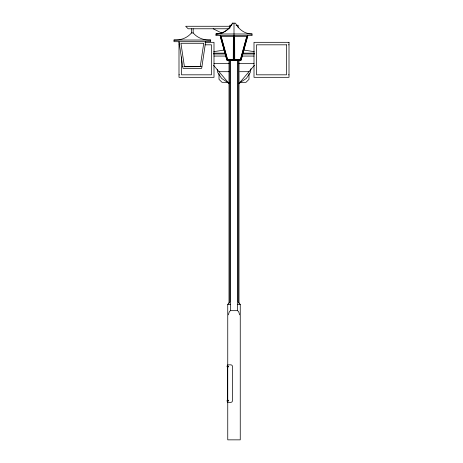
<?xml version="1.0" encoding="UTF-8"?>
<svg xmlns="http://www.w3.org/2000/svg" width="463" height="463" viewBox="0 0 463 463"><rect width="100%" height="100%" fill="white"/><g stroke="black" fill="none" stroke-linecap="round" stroke-linejoin="round"><path stroke-width="0.69" d="M200.224 66.713L203.732 43.279L180.929 43.279L184.436 66.713L200.224 66.655L184.436 66.713M205.665 41.693L201.665 68.362L182.995 68.362L178.996 41.693M250.969 68.692L250.17 72.708L246.374 78.392L240.696 82.183M228.363 314.84L229.307 311.778L230.377 310.673L230.377 60.653M240.349 59.808L246.843 36.409L240.43 59.849L234.648 59.808L240.43 59.849M247.3 37.098L241.159 59.849M247.879 35.651L240.939 60.653L227.061 60.653L220.122 35.651M238.167 60.63L238.167 301.922L240.251 304.423L240.251 439.85L227.75 439.85L227.75 304.423L229.833 301.922L229.833 60.63M240.002 82.321L254.459 65.254M191.497 32.942C187.208 38.012 180.547 40.449 173.995 40.026L173.995 41.693L210.665 41.693L210.665 40.026C204.114 40.449 197.452 38.012 193.164 32.942L191.497 32.942L191.497 28.775M221.077 36.455L227.651 59.808L233.352 59.808L233.352 36.409L221.077 36.455L227.57 59.849L233.352 59.808M233.352 36.409L233.271 59.849M220.347 36.455L226.841 59.849M213.761 51.659L224.219 50.056M182.746 66.713L183.163 66.655M232.559 23.15L235.441 23.15A22.374 19.377 -90 0 0 252.046 33.984L252.046 35.651L215.955 35.651L215.955 33.984A22.374 19.377 -90 0 0 232.559 23.15A22.374 19.377 90 0 1 215.955 33.984L252.046 33.984M231.222 25.233L229.833 25.233L229.833 28.15M236.084 25.233L238.167 25.233L238.167 27.398M229.833 26.275L185.663 26.275L188.163 28.775L229.116 28.775M234.729 59.849L234.648 36.409L246.924 36.455M173.995 40.026L210.665 40.026M205.068 42.318L213.999 42.318L213.999 77.321L178.996 77.321L178.996 42.318M178.996 44.818L179.494 44.818M205.068 44.818L211.498 44.818L211.498 74.821L181.496 74.821L181.496 56.961M288.507 44.818L289.005 44.818M213.478 53.152L225.388 53.152M242.612 53.152L254.523 53.152M213.478 53.986L225.388 53.986M242.612 53.986L254.523 53.986M213.999 56.069L226.141 56.069M241.86 56.069L254.002 56.069M213.999 63.57L229 63.57M239.001 63.57L254.002 63.57M218.999 71.696L229.694 71.696M239.741 71.696L249.001 71.696M178.996 74.821L179.494 74.821M288.507 74.821L289.005 74.821M229.758 82.321L221.997 82.321L218.999 79.323L218.999 73.675M239.545 82.321L246.003 82.321L249.001 79.323L249.001 73.675M228.207 83.323L229.237 83.323M238.763 83.323L239.793 83.323M227.75 304.423L230.528 304.423M237.473 304.423L240.251 304.423M230.377 310.673L237.623 310.673L238.694 311.778L239.637 314.84M228.363 364.844L231.049 364.844L232.067 365.33L232.49 366.511L232.49 400.68L232.067 401.861L231.049 402.347L228.363 402.347M227.501 365.886L227.165 365.886L227.165 366.846L227.501 366.846M227.784 366.054L228.114 366.054L228.114 367.009L227.784 367.009M227.165 366.123L227.501 366.123M227.784 366.291L228.114 366.291M227.165 366.603L227.501 366.603M227.784 366.771L228.114 366.771M227.784 400.182L228.114 400.182L228.114 401.137L227.784 401.137M227.501 400.345L227.165 400.345L227.165 401.305L227.501 401.305M227.784 400.42L228.114 400.42M227.165 400.588L227.501 400.588M227.784 400.9L228.114 400.9M227.165 401.068L227.501 401.068M201.498 66.655L201.914 66.713M243.781 50.056L254.239 51.659M213.165 28.775L222.142 33.261M227.304 82.183L221.627 78.392L217.83 72.708L217.164 69.363M213.541 65.254L227.999 82.321M239.001 60.161L239.001 303.317M237.623 60.653L237.623 310.673M234 23.15L234 60.653M229 60.161L229 303.317M227.501 364.844L227.501 402.347M193.164 28.775L193.164 32.942M289.005 42.318L254.002 42.318L254.002 77.321L289.005 77.321L289.005 42.318M286.504 44.818L256.502 44.818L256.502 74.821L286.504 74.821L286.504 44.818"/></g></svg>
